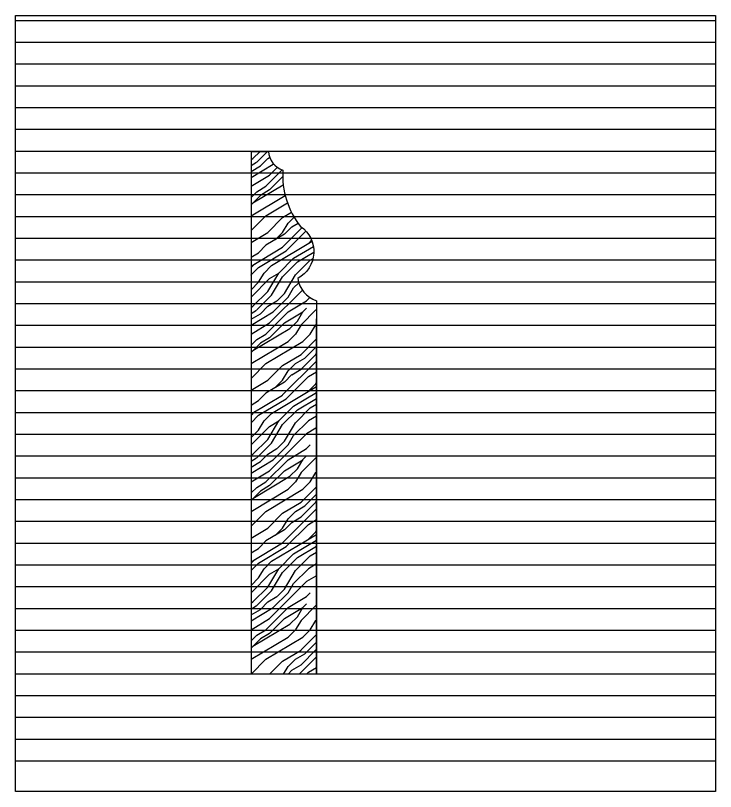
# Model space of a CAD drawing. Header units: millimetres. Extents: x 3104083 to 3173399, y -3165492 to -3044687.
# Drawn here: x 3119791 to 3119951.7, y -3051297.8 to -3051119.6 of the extents above; entities that cross this region are included whole.
import ezdxf

# ---------------------------------------------------------------- set-up
doc = ezdxf.new("R2010")
doc.units = ezdxf.units.MM
doc.header["$LTSCALE"] = 500
doc.header["$MEASUREMENT"] = 0
doc.layers.add('2', color=3, linetype='CONTINUOUS')
doc.layers.add('D-造型细线', color=146, linetype='CONTINUOUS')

# ---------------------------------------------------------------- blocks, each defined once
blk = doc.blocks.new('A$C4AF04A4C')
at = {"layer": '2', "color": 3, "ltscale": 100}
blk.add_line((15, 0), (15, 81.57), dxfattribs=at)
blk.add_lwpolyline([(0, 120), (4, 120, 0.313311), (7.29, 115.71, 0.185483), (11.37, 102.75, -0.565024), (10.71, 90.86, 0.28067), (15, 85.71), (15, 0), (0, 0)], format="xyb", dxfattribs=at)

msp = doc.modelspace()

# ---------------------------------------------------------------- hatches: boundary and pattern name
at = {"layer": 'D-造型细线', "ltscale": 100}
h = msp.add_hatch(dxfattribs=at)
h.set_pattern_fill('FB木纹中SC300', color=251, scale=6, angle=45, style=0, pattern_type=2)
h.set_pattern_definition([(45, (3119845.088, -3051270.82), (-16.9706, 16.9706), [4.8, -7.2, 2.4, -9.6]), (45, (3119856.543, -3051258.515), (-16.9706, 16.9706), [4.8, -19.2]), (45, (3119853.998, -3051259.364), (-16.9706, 16.9706), [2.4, -21.6]), (45, (3119844.24, -3051268.273), (-16.9706, 16.9706), [1.2, -16.8, 1.2, -4.8]), (45, (3119849.33, -3051261.485), (-16.9706, 16.9706), [4.8, -7.2, 1.2, -10.8]), (45, (3119844.664, -3051265.304), (-16.9706, 16.9706), [3.6, -20.4]), (45, (3119848.482, -3051260.637), (-16.9706, 16.9706), [7.2, -16.8]), (45, (3119842.967, -3051265.304), (-16.9706, 16.9706), [4.8, -19.2]), (45, (3119849.33, -3051258.09), (-16.9706, 16.9706), [12, -12]), (45, (3119843.391, -3051262.334), (-16.9706, 16.9706), [2.4, -7.2, 4.8, -9.6]), (45, (3119854.846, -3051250.03), (-16.9706, 16.9706), [4.8, -19.2]), (45, (3119851.028, -3051253), (-16.9706, 16.9706), [2.4, -21.6]), (45, (3119847.21, -3051255.97), (-16.9706, 16.9706), [2.4, -21.6]), (45, (3119838.3, -3051264.03), (-16.9706, 16.9706), [4.8, -19.2]), (45, (3119846.36, -3051255.121), (-16.9706, 16.9706), [4.8, -19.2]), (45, (3119845.513, -3051254.273), (-16.9706, 16.9706), [4.8, -4.8, 4.8, -9.6]), (45, (3119841.27, -3051256.818), (-16.9706, 16.9706), [2.4, -12, 4.8, -4.8]), (45, (3119844.24, -3051253), (-16.9706, 16.9706), [7.2, -16.8]), (45, (3119843.391, -3051252.151), (-16.9706, 16.9706), [4.8, -19.2]), (45, (3119836.179, -3051258.515), (-16.9706, 16.9706), [7.2, -9.6, 2.4, -4.8]), (45, (3119835.33, -3051257.667), (-16.9706, 16.9706), [12, -12]), (45, (3119845.088, -3051247.06), (-16.9706, 16.9706), [2.4, -21.6]), (45, (3119839.573, -3051251.727), (-16.9706, 16.9706), [4.8, -19.2]), (45, (3119835.754, -3051254.697), (-16.9706, 16.9706), [2.4, -9.6, 2.4, -9.6]), (45, (3119833.633, -3051255.97), (-16.9706, 16.9706), [2.4, -7.2, 4.8, -9.6]), (45, (3119836.603, -3051252.151), (-16.9706, 16.9706), [2.4, -12, 2.4, -7.2]), (45, (3119839.573, -3051248.333), (-16.9706, 16.9706), [7.2, -16.8]), (45, (3119831.936, -3051254.273), (-16.9706, 16.9706), [4.8, -19.2]), (45, (3119839.997, -3051245.363), (-16.9706, 16.9706), [2.4, -21.6]), (45, (3119842.967, -3051241.545), (-16.9706, 16.9706), [2.4, -21.6]), (59.036, (3119855.695, -3051257.667), (16.97056, 16.97056), [2.472, -96.4825]), (59.036, (3119853.5736, -3051252.1514), (16.97056, 16.97056), [2.472, -96.4825]), (59.036, (3119841.694, -3051243.666), (16.97056, 16.97056), [2.472, -96.4825]), (59.036, (3119842.967, -3051255.121), (16.97056, 16.97056), [2.472, -96.4825]), (59.036, (3119843.8155, -3051249.1816), (16.97056, 16.97056), [2.472, -96.4825]), (59.036, (3119846.7853, -3051248.7573), (16.97056, 16.97056), [2.472, -96.4825]), (59.036, (3119835.33, -3051254.273), (16.97056, 16.97056), [2.472, -96.4825]), (59.036, (3119842.967, -3051248.333), (16.97056, 16.97056), [2.472, -96.4825]), (59.036, (3119852.725, -3051251.303), (16.97056, 16.97056), [4.944, -94.0105]), (59.036, (3119849.755, -3051251.727), (16.97056, 16.97056), [4.944, -94.0105]), (59.036, (3119848.9066, -3051250.8786), (16.97056, 16.97056), [4.944, -94.0105]), (210.964, (3119849.331, -3051261.485), (-16.97056, -16.97056), [2.472, -4.944, 2.472, -89.0665]), (210.964, (3119843.391, -3051262.334), (-16.97056, -16.97056), [2.472, -96.4825]), (210.964, (3119835.7545, -3051254.697), (-16.97056, -16.97056), [4.944, -94.0105]), (239.036, (3119856.5434, -3051258.5154), (-16.97056, -16.97056), [2.472, -96.4825]), (30.964, (3119859.9375, -3051255.121), (16.97056, 16.97056), [2.472, -96.4825]), (30.964, (3119848.9066, -3051254.273), (16.97056, 16.97056), [2.472, -96.4825]), (30.964, (3119849.331, -3051247.909), (16.97056, 16.97056), [2.472, -96.4825]), (30.964, (3119841.27, -3051253.424), (16.97056, 16.97056), [2.472, -96.4825]), (30.964, (3119837.4515, -3051253), (16.97056, 16.97056), [2.472, -96.4825]), (30.964, (3119838.3, -3051250.4544), (16.97056, 16.97056), [2.472, -96.4825]), (30.964, (3119841.27, -3051253.424), (16.97056, 16.97056), [2.472, -96.4825]), (30.964, (3119843.8155, -3051245.7874), (16.97056, 16.97056), [9.888, -89.0665]), (30.964, (3119845.088, -3051267.425), (16.97056, 16.97056), [9.888, -89.0665]), (30.964, (3119845.5125, -3051264.455), (16.97056, 16.97056), [9.888, -89.0665]), (30.964, (3119846.361, -3051261.9095), (16.97056, 16.97056), [2.472, -4.944, 4.944, -86.5945]), (30.964, (3119845.088, -3051260.6367), (16.97056, 16.97056), [4.944, -4.944, 4.944, -84.1225]), (30.964, (3119841.694, -3051260.6367), (16.97056, 16.97056), [9.888, -89.0665]), (30.964, (3119838.7243, -3051261.061), (16.97056, 16.97056), [9.888, -89.0665]), (30.964, (3119837.876, -3051260.2124), (16.97056, 16.97056), [9.888, -89.0665]), (30.964, (3119844.664, -3051243.242), (16.97056, 16.97056), [2.472, -96.4825]), (30.964, (3119844.664, -3051239.848), (16.97056, 16.97057), [4.944, -94.0105]), (30.964, (3119835.33, -3051250.8786), (16.97056, 16.97057), [4.944, -94.0105]), (30.964, (3119848.4824, -3051267.425), (16.97056, 16.97056), [9.888, -89.0665]), (30.964, (3119846.7853, -3051245.363), (16.97056, 16.97056), [7.416, -91.5385]), (30.964, (3119849.755, -3051244.939), (16.97056, 16.97056), [14.832, -84.1225])])
h.paths.add_polyline_path([(3119860.084, -3051189.25), (3119860.088, -3051185.105, -0.28067), (3119855.803, -3051179.962), (3119855.803, -3051179.962, 0.5650241), (3119856.461, -3051168.066), (3119856.461, -3051168.066, -0.1854831), (3119852.374, -3051155.105, -0.313269), (3119849.088, -3051150.82), (3119845.088, -3051150.82), (3119845.088, -3051270.819), (3119860.084, -3051270.819)])

# ---------------------------------------------------------------- linework, layer by layer
at = {"layer": '2', "color": 3, "ltscale": 100}
msp.add_line((3119845.088, -3051150.818), (3119845.088, -3051270.819), dxfattribs=at)
at = {"layer": 'D-造型细线', "color": 251, "ltscale": 100}
for p, q in [((3119951.701, -3051120.819), (3119791.017, -3051120.819)), ((3119951.701, -3051125.819), (3119791.017, -3051125.819)), ((3119951.701, -3051130.819), (3119791.017, -3051130.819)), ((3119951.701, -3051135.819), (3119791.017, -3051135.819)), ((3119951.701, -3051140.819), (3119791.017, -3051140.819)), ((3119951.701, -3051145.819), (3119791.017, -3051145.819)), ((3119951.701, -3051150.819), (3119791.017, -3051150.819)), ((3119951.701, -3051155.819), (3119791.017, -3051155.819)), ((3119951.701, -3051160.819), (3119791.017, -3051160.819)), ((3119951.701, -3051165.819), (3119791.017, -3051165.819)), ((3119951.701, -3051170.819), (3119791.017, -3051170.819)), ((3119951.701, -3051175.819), (3119791.017, -3051175.819)), ((3119951.701, -3051180.819), (3119791.017, -3051180.819)), ((3119951.701, -3051185.819), (3119791.017, -3051185.819)), ((3119951.701, -3051190.819), (3119791.017, -3051190.819)), ((3119951.701, -3051195.819), (3119791.017, -3051195.819)), ((3119951.701, -3051200.819), (3119791.017, -3051200.819)), ((3119951.701, -3051205.819), (3119791.017, -3051205.819)), ((3119951.701, -3051210.819), (3119791.017, -3051210.819)), ((3119951.701, -3051215.819), (3119791.017, -3051215.819)), ((3119951.701, -3051220.819), (3119791.017, -3051220.819)), ((3119951.701, -3051225.819), (3119791.017, -3051225.819)), ((3119951.701, -3051230.819), (3119791.017, -3051230.819)), ((3119951.701, -3051235.819), (3119791.017, -3051235.819)), ((3119951.701, -3051240.819), (3119791.017, -3051240.819)), ((3119951.701, -3051245.819), (3119791.017, -3051245.819)), ((3119951.701, -3051250.819), (3119791.017, -3051250.819)), ((3119951.701, -3051255.819), (3119791.017, -3051255.819)), ((3119951.701, -3051260.819), (3119791.017, -3051260.819)), ((3119951.701, -3051265.819), (3119791.017, -3051265.819)), ((3119951.701, -3051270.819), (3119791.017, -3051270.819)), ((3119951.701, -3051270.819), (3119791.017, -3051270.819)), ((3119951.701, -3051275.819), (3119791.017, -3051275.819)), ((3119951.701, -3051280.819), (3119791.017, -3051280.819)), ((3119951.701, -3051285.819), (3119791.017, -3051285.819)), ((3119951.701, -3051290.819), (3119791.017, -3051290.819))]:
    msp.add_line(p, q, dxfattribs=at)
msp.add_lwpolyline([(3119791.017, -3051119.612), (3119951.701, -3051119.612), (3119951.701, -3051297.773), (3119791.017, -3051297.773)], close=True, dxfattribs=at)

# ---------------------------------------------------------------- block references
msp.add_blockref('A$C4AF04A4C', (3119845.088, -3051270.819), dxfattribs=at)

doc.saveas('drawing.dxf')
